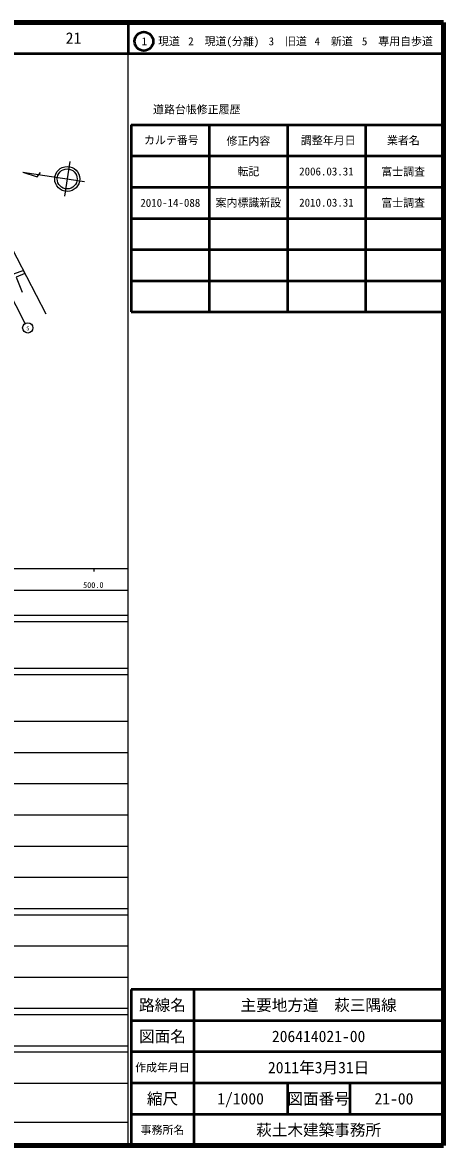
# Model space of a CAD drawing. Units: millimetres, scale not verified. Extents: x 40000 to 680000, y 20000 to 380000.
# Drawn here: x 545162 to 680000, y 20000 to 380000 of the extents above; entities that cross this region are included whole.
import ezdxf
from ezdxf.enums import TextEntityAlignment as Align

# ---------------------------------------------------------------- set-up
doc = ezdxf.new("R2010")
doc.units = ezdxf.units.MM
doc.header["$LTSCALE"] = 1000
for name, color, linetype, lineweight in [('M-BGD', 7, 'Continuous', 25), ('M-TTL', 2, 'Continuous', 140), ('M-TTL-BAND', 7, 'Continuous', 25), ('M-TTL-FRAM', 2, 'Continuous', 50), ('M-TTL-LINE', 7, 'Continuous', 50)]:
    doc.layers.add(name, color=color, linetype=linetype, lineweight=lineweight)
doc.layers.add('M-TTL-TXT', color=7, linetype='Continuous')
doc.styles.add('ＭＳ ゴシック', font='')
doc.styles.get('ＭＳ ゴシック').set_extended_font_data('MS Gothic')

msp = doc.modelspace()

# ---------------------------------------------------------------- linework, layer by layer
at = {"layer": 'M-BGD'}
for p, q in [((524672, 340532), (552615, 286559)), ((560317, 335386), (558645, 324311)), ((545243, 331999), (549869, 330491)), ((545243, 331999), (565018, 329012)), ((549869, 330491), (550899, 331954)), ((532574, 309655), (546071, 283354)), ((545393, 300507), (545558, 300035))]:
    msp.add_line(p, q, dxfattribs=at)
for points in [[(538531, 289824), (539279, 293815), (540111, 296309), (540984, 297972), (542646, 299551), (545393, 300507)], [(545922, 299485), (543145, 298304), (545099, 293565)]]:
    msp.add_lwpolyline(points, dxfattribs=at)
for centre, radius in [((559481, 329848), 4000), ((559481, 329848), 3200), ((546861, 282084), 1641)]:
    msp.add_circle(centre, radius, dxfattribs=at)
at = {"layer": 'M-TTL'}
for p, q in [((680000, 380000), (40000, 380000)), ((680000, 20000), (680000, 380000)), ((40000, 20000), (680000, 20000))]:
    msp.add_line(p, q, dxfattribs=at)
at = {"layer": 'M-TTL-BAND'}
for p, q in [((579000, 20000), (579000, 370000)), ((40000, 205000), (579000, 205000)), ((568000, 205000), (568000, 204000)), ((68000, 198000), (579000, 198000)), ((40000, 190000), (579000, 190000)), ((40000, 188000), (579000, 188000)), ((40000, 173000), (579000, 173000)), ((40000, 171000), (579000, 171000)), ((40000, 156000), (579000, 156000)), ((46000, 146000), (579000, 146000)), ((52000, 136000), (579000, 136000)), ((46000, 126000), (579000, 126000)), ((52000, 116000), (579000, 116000)), ((46000, 106000), (579000, 106000)), ((40000, 96000), (579000, 96000)), ((40000, 94000), (579000, 94000)), ((49000, 84000), (579000, 84000)), ((40000, 74000), (579000, 74000)), ((40000, 64000), (579000, 64000)), ((40000, 62000), (579000, 62000)), ((40000, 52000), (579000, 52000)), ((40000, 50000), (579000, 50000)), ((40000, 40000), (579000, 40000)), ((68000, 27500), (579000, 27500))]:
    msp.add_line(p, q, dxfattribs=at)
at = {"layer": 'M-TTL-FRAM'}
for p, q in [((580000, 347197), (580000, 287197)), ((580000, 347197), (680000, 347197)), ((580000, 287197), (680000, 287197)), ((680000, 70000), (580000, 70000)), ((580000, 70000), (580000, 20000))]:
    msp.add_line(p, q, dxfattribs=at)
at = {"layer": 'M-TTL-LINE'}
for p, q in [((579000, 380000), (579000, 370000)), ((40000, 370000), (680000, 370000)), ((605000, 347197), (605000, 287197)), ((630000, 347197), (630000, 287197)), ((655000, 347197), (655000, 287197)), ((580000, 337197), (680000, 337197)), ((580000, 327197), (680000, 327197)), ((580000, 317197), (680000, 317197)), ((580000, 307197), (680000, 307197)), ((580000, 297197), (680000, 297197)), ((600000, 70000), (600000, 20000)), ((680000, 60000), (580000, 60000)), ((680000, 50000), (580000, 50000)), ((680000, 40000), (580000, 40000)), ((630000, 40000), (630000, 30000)), ((650000, 40000), (650000, 30000)), ((680000, 30000), (580000, 30000))]:
    msp.add_line(p, q, dxfattribs=at)
msp.add_circle((584031, 373958), 3000, dxfattribs=at)

# ---------------------------------------------------------------- texts
at = {"layer": 'M-BGD', "style": 'ＭＳ ゴシック'}
msp.add_text('S', height=1320, dxfattribs=at).set_placement((546362, 280911), align=Align.BOTTOM_LEFT)
at = {"layer": 'M-TTL-BAND', "style": 'ＭＳ ゴシック'}
msp.add_text('500.0', height=1833, dxfattribs=at).set_placement((567844, 198195), align=Align.BOTTOM_CENTER)
at = {"layer": 'M-TTL-TXT', "style": 'ＭＳ ゴシック'}
for s, height, p in [('21', 3666, (561497, 375000)), ('1\u3000現道', 2566, (589448, 373958)), ('2\u3000現道(分離)', 2566, (609619, 373958)), ('3\u3000旧道', 2566, (630121, 373958)), ('4\u3000新道', 2566, (644824, 373958)), ('5\u3000専用自歩道', 2566, (665228, 373958)), ('道路台帳修正履歴', 2566, (600968, 352113)), ('カルテ番号', 2566, (592839, 342277)), ('修正内容', 2566, (617509, 342023)), ('調整年月日', 2566, (643089, 342197)), ('業者名', 2566, (667134, 342197)), ('転記', 2566, (617500, 332245)), ('2006.03.31', 2566, (642500, 332245)), ('富士調査', 2566, (667077, 332189)), ('2010-14-088', 2566, (592500, 322189)), ('案内標識新設', 2566, (617500, 322245)), ('2010.03.31', 2566, (642500, 322245)), ('富士調査', 2566, (667077, 322189)), ('路線名', 3666, (590000, 65000)), ('路線名', 3666, (590000, 65000)), ('主要地方道\u3000萩三隅線', 3666, (640000, 65000)), ('図面名', 3666, (590000, 55000)), ('図面名', 3666, (590000, 55000)), ('206414021-00', 3666, (640000, 55000)), ('2011年3月31日', 3666, (640000, 45000)), ('作成年月日', 2566, (590000, 45000)), ('作成年月日', 2566, (590000, 45000)), ('縮尺', 3666, (590000, 35000)), ('縮尺', 3666, (590000, 35000)), ('1/1000', 3666, (615000, 35000)), ('図面番号', 3666, (640000, 35000)), ('図面番号', 3666, (640000, 35000)), ('21-00', 3666, (664125, 35000)), ('事務所名', 2566, (590000, 25000)), ('事務所名', 2566, (590000, 25000)), ('萩土木建築事務所', 3666, (640000, 25000))]:
    msp.add_text(s, height=height, dxfattribs=at).set_placement(p, align=Align.MIDDLE_CENTER)

doc.saveas('drawing.dxf')
